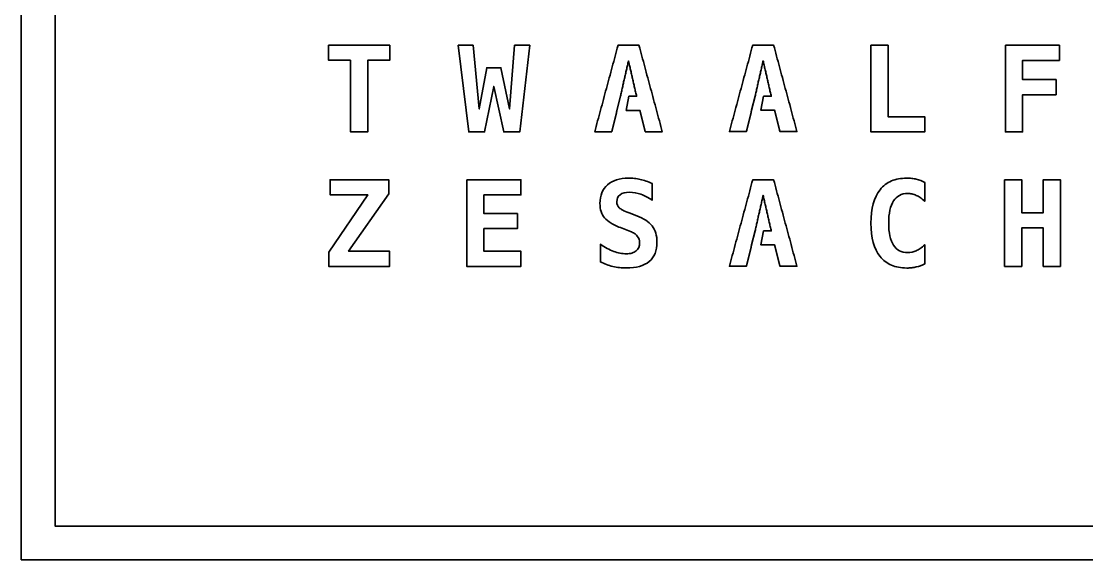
# Model space of a CAD drawing. Header units: inches. Extents: x 0 to 900, y -600 to 85.
# Drawn here: x 0 to 158, y -600 to -520.1 of the extents above; entities that cross this region are included whole.
import ezdxf

# ---------------------------------------------------------------- set-up
doc = ezdxf.new("R2010")
doc.units = ezdxf.units.IN
doc.header["$MEASUREMENT"] = 0
doc.layers.add('01_SNIJLIJNEN', color=7, linetype='Continuous')
doc.layers.add('04_WERKBLAD', color=7, linetype='Continuous')

msp = doc.modelspace()

# ---------------------------------------------------------------- linework, layer by layer
at = {"layer": '01_SNIJLIJNEN', "color": 7, "lineweight": 35, "true_color": 0xffffff}
msp.add_lwpolyline([(895, -595), (5, -595), (5, -5), (895, -5), (895, -595)], dxfattribs=at)
at = {"layer": '01_SNIJLIJNEN', "color": 5, "lineweight": 35, "true_color": 0x0000ff}
for points in [[(895, -595), (5, -595), (5, -5), (895, -5), (895, -595)], [(48.84, -525.85), (45.57, -525.85), (45.57, -523.63), (54.64, -523.63), (54.64, -525.85), (51.38, -525.85), (51.38, -536.49), (48.84, -536.49), (48.84, -525.85)], [(64.77, -523.63), (66.99, -523.63), (67.91, -533.07), (69.02, -526.96), (71.13, -526.96), (72.42, -533.07), (73.15, -523.63), (75.39, -523.63), (73.91, -536.49), (71.54, -536.49), (70.07, -529.73), (68.7, -536.49), (66.35, -536.49), (64.77, -523.63)], [(90.12, -531.21), (90.2, -531.21), (90.27, -531.21), (90.35, -531.21), (90.42, -531.21), (90.5, -531.21), (90.57, -531.21), (90.65, -531.21), (90.72, -531.21), (90.8, -531.21), (90.87, -531.21), (90.95, -531.21), (91.02, -531.21), (91.1, -531.21), (91.17, -531.21), (91.25, -531.21), (91.21, -531.05), (91.17, -530.88), (91.13, -530.72), (91.1, -530.56), (91.06, -530.39), (91.02, -530.23), (90.98, -530.06), (90.95, -529.9), (90.91, -529.74), (90.87, -529.57), (90.83, -529.41), (90.8, -529.24), (90.76, -529.08), (90.72, -528.92), (90.68, -528.75), (90.64, -528.59), (90.61, -528.42), (90.57, -528.26), (90.53, -528.1), (90.49, -527.93), (90.46, -527.77), (90.42, -527.6), (90.38, -527.44), (90.34, -527.28), (90.31, -527.11), (90.27, -526.95), (90.23, -526.78), (90.19, -526.62), (90.16, -526.46), (90.12, -526.29), (90.08, -526.13), (90.04, -525.96), (90.01, -526.13), (89.97, -526.29), (89.93, -526.46), (89.89, -526.62), (89.86, -526.78), (89.82, -526.95), (89.78, -527.11), (89.74, -527.28), (89.71, -527.44), (89.67, -527.6), (89.63, -527.77), (89.6, -527.93), (89.56, -528.1), (89.52, -528.26), (89.48, -528.42), (89.45, -528.59), (89.41, -528.75), (89.37, -528.92), (89.33, -529.08), (89.3, -529.24), (89.26, -529.41), (89.22, -529.57), (89.19, -529.74), (89.15, -529.9), (89.11, -530.06), (89.07, -530.23), (89.04, -530.39), (89, -530.56), (88.96, -530.72), (88.92, -530.88), (88.89, -531.05), (88.85, -531.21), (88.34, -533.3), (88.32, -533.4), (88.29, -533.5), (88.27, -533.6), (88.25, -533.7), (88.22, -533.8), (88.2, -533.89), (88.17, -533.99), (88.15, -534.09), (88.12, -534.19), (88.1, -534.29), (88.08, -534.39), (88.05, -534.49), (88.03, -534.59), (88, -534.69), (87.98, -534.79), (87.96, -534.89), (87.93, -534.98), (87.91, -535.08), (87.88, -535.18), (87.86, -535.28), (87.83, -535.38), (87.81, -535.48), (87.79, -535.58), (87.76, -535.68), (87.74, -535.78), (87.71, -535.88), (87.69, -535.98), (87.67, -536.07), (87.64, -536.17), (87.62, -536.27), (87.59, -536.37), (87.57, -536.47), (87.49, -536.47), (87.41, -536.47), (87.33, -536.47), (87.25, -536.47), (87.17, -536.47), (87.09, -536.47), (87.01, -536.47), (86.94, -536.47), (86.86, -536.47), (86.78, -536.47), (86.7, -536.47), (86.62, -536.47), (86.54, -536.47), (86.46, -536.47), (86.38, -536.47), (86.3, -536.47), (86.22, -536.47), (86.14, -536.47), (86.06, -536.47), (85.99, -536.47), (85.91, -536.47), (85.83, -536.47), (85.75, -536.47), (85.67, -536.47), (85.59, -536.47), (85.51, -536.47), (85.43, -536.47), (85.35, -536.47), (85.27, -536.47), (85.19, -536.47), (85.11, -536.47), (85.03, -536.47), (85.14, -536.07), (85.25, -535.67), (85.36, -535.27), (85.47, -534.87), (85.58, -534.47), (85.68, -534.07), (85.79, -533.66), (85.9, -533.26), (86.01, -532.86), (86.12, -532.46), (86.22, -532.06), (86.33, -531.66), (86.44, -531.26), (86.55, -530.86), (86.66, -530.46), (86.77, -530.06), (86.87, -529.66), (86.98, -529.26), (87.09, -528.85), (87.2, -528.45), (87.31, -528.05), (87.41, -527.65), (87.52, -527.25), (87.63, -526.85), (87.74, -526.45), (87.85, -526.05), (87.96, -525.65), (88.06, -525.25), (88.17, -524.85), (88.28, -524.45), (88.39, -524.04), (88.5, -523.64), (88.59, -523.64), (88.69, -523.64), (88.79, -523.64), (88.88, -523.64), (88.98, -523.64), (89.08, -523.64), (89.18, -523.64), (89.27, -523.64), (89.37, -523.64), (89.47, -523.64), (89.56, -523.64), (89.66, -523.64), (89.76, -523.64), (89.85, -523.64), (89.95, -523.64), (90.05, -523.64), (90.14, -523.64), (90.24, -523.64), (90.34, -523.64), (90.44, -523.64), (90.53, -523.64), (90.63, -523.64), (90.73, -523.64), (90.82, -523.64), (90.92, -523.64), (91.02, -523.64), (91.11, -523.64), (91.21, -523.64), (91.31, -523.64), (91.4, -523.64), (91.5, -523.64), (91.6, -523.64), (91.71, -524.04), (91.81, -524.45), (91.92, -524.85), (92.03, -525.25), (92.14, -525.65), (92.25, -526.05), (92.36, -526.45), (92.46, -526.85), (92.57, -527.25), (92.68, -527.65), (92.79, -528.05), (92.9, -528.45), (93, -528.85), (93.11, -529.26), (93.22, -529.66), (93.33, -530.06), (93.44, -530.46), (93.55, -530.86), (93.65, -531.26), (93.76, -531.66), (93.87, -532.06), (93.98, -532.46), (94.09, -532.86), (94.2, -533.26), (94.3, -533.66), (94.41, -534.07), (94.52, -534.47), (94.63, -534.87), (94.74, -535.27), (94.84, -535.67), (94.95, -536.07), (95.06, -536.47), (94.98, -536.47), (94.9, -536.47), (94.82, -536.47), (94.74, -536.47), (94.66, -536.47), (94.59, -536.47), (94.51, -536.47), (94.43, -536.47), (94.35, -536.47), (94.27, -536.47), (94.19, -536.47), (94.11, -536.47), (94.03, -536.47), (93.95, -536.47), (93.87, -536.47), (93.79, -536.47), (93.71, -536.47), (93.63, -536.47), (93.56, -536.47), (93.48, -536.47), (93.4, -536.47), (93.32, -536.47), (93.24, -536.47), (93.16, -536.47), (93.08, -536.47), (93, -536.47), (92.92, -536.47), (92.84, -536.47), (92.76, -536.47), (92.68, -536.47), (92.61, -536.47), (92.53, -536.47), (92.5, -536.37), (92.48, -536.27), (92.45, -536.17), (92.43, -536.07), (92.4, -535.98), (92.38, -535.88), (92.35, -535.78), (92.33, -535.68), (92.3, -535.58), (92.28, -535.48), (92.25, -535.38), (92.23, -535.28), (92.21, -535.18), (92.18, -535.08), (92.16, -534.98), (92.13, -534.89), (92.11, -534.79), (92.08, -534.69), (92.06, -534.59), (92.03, -534.49), (92.01, -534.39), (91.98, -534.29), (91.96, -534.19), (91.93, -534.09), (91.91, -533.99), (91.88, -533.89), (91.86, -533.8), (91.83, -533.7), (91.81, -533.6), (91.79, -533.5), (91.76, -533.4), (91.74, -533.3), (91.63, -533.3), (91.52, -533.3), (91.42, -533.3), (91.31, -533.3), (91.21, -533.3), (91.1, -533.3), (90.99, -533.3), (90.89, -533.3), (90.78, -533.3), (90.68, -533.3), (90.57, -533.3), (90.46, -533.3), (90.36, -533.3), (90.25, -533.3), (90.15, -533.3), (90.04, -533.3), (89.93, -533.3), (89.83, -533.3), (89.72, -533.3), (90.12, -531.21)], [(110.09, -531.2), (110.17, -531.2), (110.24, -531.2), (110.32, -531.2), (110.39, -531.2), (110.47, -531.2), (110.54, -531.2), (110.62, -531.2), (110.69, -531.2), (110.77, -531.2), (110.84, -531.2), (110.92, -531.2), (110.99, -531.2), (111.07, -531.2), (111.14, -531.2), (111.22, -531.2), (111.18, -531.03), (111.14, -530.87), (111.1, -530.7), (111.07, -530.54), (111.03, -530.38), (110.99, -530.21), (110.95, -530.05), (110.92, -529.88), (110.88, -529.72), (110.84, -529.56), (110.8, -529.39), (110.77, -529.23), (110.73, -529.06), (110.69, -528.9), (110.65, -528.74), (110.62, -528.57), (110.58, -528.41), (110.54, -528.24), (110.5, -528.08), (110.46, -527.92), (110.43, -527.75), (110.39, -527.59), (110.35, -527.42), (110.31, -527.26), (110.28, -527.1), (110.24, -526.93), (110.2, -526.77), (110.16, -526.6), (110.13, -526.44), (110.09, -526.28), (110.05, -526.11), (110.01, -525.95), (109.98, -526.11), (109.94, -526.28), (109.9, -526.44), (109.86, -526.6), (109.83, -526.77), (109.79, -526.93), (109.75, -527.1), (109.72, -527.26), (109.68, -527.42), (109.64, -527.59), (109.6, -527.75), (109.57, -527.92), (109.53, -528.08), (109.49, -528.24), (109.45, -528.41), (109.42, -528.57), (109.38, -528.74), (109.34, -528.9), (109.3, -529.06), (109.27, -529.23), (109.23, -529.39), (109.19, -529.56), (109.16, -529.72), (109.12, -529.88), (109.08, -530.05), (109.04, -530.21), (109.01, -530.38), (108.97, -530.54), (108.93, -530.7), (108.89, -530.87), (108.86, -531.03), (108.82, -531.2), (108.31, -533.28), (108.29, -533.38), (108.26, -533.48), (108.24, -533.58), (108.22, -533.68), (108.19, -533.78), (108.17, -533.88), (108.14, -533.98), (108.12, -534.08), (108.1, -534.18), (108.07, -534.28), (108.05, -534.37), (108.02, -534.47), (108, -534.57), (107.97, -534.67), (107.95, -534.77), (107.93, -534.87), (107.9, -534.97), (107.88, -535.07), (107.85, -535.17), (107.83, -535.27), (107.81, -535.36), (107.78, -535.46), (107.76, -535.56), (107.73, -535.66), (107.71, -535.76), (107.68, -535.86), (107.66, -535.96), (107.64, -536.06), (107.61, -536.16), (107.59, -536.26), (107.56, -536.36), (107.54, -536.45), (107.46, -536.45), (107.38, -536.45), (107.3, -536.45), (107.22, -536.45), (107.14, -536.45), (107.06, -536.45), (106.99, -536.45), (106.91, -536.45), (106.83, -536.45), (106.75, -536.45), (106.67, -536.45), (106.59, -536.45), (106.51, -536.45), (106.43, -536.45), (106.35, -536.45), (106.27, -536.45), (106.19, -536.45), (106.11, -536.45), (106.03, -536.45), (105.96, -536.45), (105.88, -536.45), (105.8, -536.45), (105.72, -536.45), (105.64, -536.45), (105.56, -536.45), (105.48, -536.45), (105.4, -536.45), (105.32, -536.45), (105.24, -536.45), (105.16, -536.45), (105.08, -536.45), (105.01, -536.45), (105.11, -536.05), (105.22, -535.65), (105.33, -535.25), (105.44, -534.85), (105.55, -534.45), (105.65, -534.05), (105.76, -533.65), (105.87, -533.25), (105.98, -532.85), (106.09, -532.45), (106.2, -532.05), (106.3, -531.64), (106.41, -531.24), (106.52, -530.84), (106.63, -530.44), (106.74, -530.04), (106.84, -529.64), (106.95, -529.24), (107.06, -528.84), (107.17, -528.44), (107.28, -528.04), (107.39, -527.64), (107.49, -527.24), (107.6, -526.83), (107.71, -526.43), (107.82, -526.03), (107.93, -525.63), (108.03, -525.23), (108.14, -524.83), (108.25, -524.43), (108.36, -524.03), (108.47, -523.63), (108.56, -523.63), (108.66, -523.63), (108.76, -523.63), (108.86, -523.63), (108.95, -523.63), (109.05, -523.63), (109.15, -523.63), (109.24, -523.63), (109.34, -523.63), (109.44, -523.63), (109.53, -523.63), (109.63, -523.63), (109.73, -523.63), (109.82, -523.63), (109.92, -523.63), (110.02, -523.63), (110.12, -523.63), (110.21, -523.63), (110.31, -523.63), (110.41, -523.63), (110.5, -523.63), (110.6, -523.63), (110.7, -523.63), (110.79, -523.63), (110.89, -523.63), (110.99, -523.63), (111.08, -523.63), (111.18, -523.63), (111.28, -523.63), (111.38, -523.63), (111.47, -523.63), (111.57, -523.63), (111.68, -524.03), (111.79, -524.43), (111.89, -524.83), (112, -525.23), (112.11, -525.63), (112.22, -526.03), (112.33, -526.43), (112.43, -526.83), (112.54, -527.24), (112.65, -527.64), (112.76, -528.04), (112.87, -528.44), (112.98, -528.84), (113.08, -529.24), (113.19, -529.64), (113.3, -530.04), (113.41, -530.44), (113.52, -530.84), (113.62, -531.24), (113.73, -531.64), (113.84, -532.05), (113.95, -532.45), (114.06, -532.85), (114.17, -533.25), (114.27, -533.65), (114.38, -534.05), (114.49, -534.45), (114.6, -534.85), (114.71, -535.25), (114.81, -535.65), (114.92, -536.05), (115.03, -536.45), (114.95, -536.45), (114.87, -536.45), (114.79, -536.45), (114.71, -536.45), (114.64, -536.45), (114.56, -536.45), (114.48, -536.45), (114.4, -536.45), (114.32, -536.45), (114.24, -536.45), (114.16, -536.45), (114.08, -536.45), (114, -536.45), (113.92, -536.45), (113.84, -536.45), (113.76, -536.45), (113.68, -536.45), (113.61, -536.45), (113.53, -536.45), (113.45, -536.45), (113.37, -536.45), (113.29, -536.45), (113.21, -536.45), (113.13, -536.45), (113.05, -536.45), (112.97, -536.45), (112.89, -536.45), (112.81, -536.45), (112.73, -536.45), (112.66, -536.45), (112.58, -536.45), (112.5, -536.45), (112.47, -536.36), (112.45, -536.26), (112.42, -536.16), (112.4, -536.06), (112.37, -535.96), (112.35, -535.86), (112.32, -535.76), (112.3, -535.66), (112.27, -535.56), (112.25, -535.46), (112.23, -535.36), (112.2, -535.27), (112.18, -535.17), (112.15, -535.07), (112.13, -534.97), (112.1, -534.87), (112.08, -534.77), (112.05, -534.67), (112.03, -534.57), (112, -534.47), (111.98, -534.37), (111.95, -534.28), (111.93, -534.18), (111.9, -534.08), (111.88, -533.98), (111.85, -533.88), (111.83, -533.78), (111.81, -533.68), (111.78, -533.58), (111.76, -533.48), (111.73, -533.38), (111.71, -533.28), (111.6, -533.28), (111.49, -533.28), (111.39, -533.28), (111.28, -533.28), (111.18, -533.28), (111.07, -533.28), (110.96, -533.28), (110.86, -533.28), (110.75, -533.28), (110.65, -533.28), (110.54, -533.28), (110.43, -533.28), (110.33, -533.28), (110.22, -533.28), (110.12, -533.28), (110.01, -533.28), (109.9, -533.28), (109.8, -533.28), (109.69, -533.28), (110.09, -531.2)], [(126, -523.63), (128.54, -523.63), (128.54, -534.25), (133.98, -534.25), (133.98, -536.49), (126, -536.49), (126, -523.63)], [(145.95, -523.63), (153.96, -523.63), (153.96, -525.87), (148.5, -525.87), (148.5, -528.73), (153.47, -528.73), (153.47, -530.97), (148.5, -530.97), (148.5, -536.49), (145.95, -536.49), (145.95, -523.63)], [(45.6, -554.35), (51.38, -545.83), (45.79, -545.83), (45.79, -543.59), (54.49, -543.59), (54.49, -545.69), (48.53, -554.21), (54.61, -554.21), (54.61, -556.45), (45.6, -556.45), (45.6, -554.35)], [(66.07, -543.6), (74.08, -543.6), (74.08, -545.84), (68.61, -545.84), (68.61, -548.61), (73.57, -548.61), (73.57, -550.85), (68.61, -550.85), (68.61, -554.22), (74.08, -554.22), (74.08, -556.46), (66.07, -556.46), (66.07, -543.6)], [(110.09, -551.18), (110.17, -551.18), (110.24, -551.18), (110.32, -551.18), (110.39, -551.18), (110.47, -551.18), (110.54, -551.18), (110.62, -551.18), (110.69, -551.18), (110.77, -551.18), (110.84, -551.18), (110.92, -551.18), (110.99, -551.18), (111.07, -551.18), (111.14, -551.18), (111.22, -551.18), (111.18, -551.02), (111.14, -550.86), (111.1, -550.69), (111.07, -550.53), (111.03, -550.36), (110.99, -550.2), (110.95, -550.04), (110.92, -549.87), (110.88, -549.71), (110.84, -549.54), (110.8, -549.38), (110.77, -549.21), (110.73, -549.05), (110.69, -548.89), (110.65, -548.72), (110.62, -548.56), (110.58, -548.39), (110.54, -548.23), (110.5, -548.07), (110.46, -547.9), (110.43, -547.74), (110.39, -547.57), (110.35, -547.41), (110.31, -547.25), (110.28, -547.08), (110.24, -546.92), (110.2, -546.75), (110.16, -546.59), (110.13, -546.43), (110.09, -546.26), (110.05, -546.1), (110.01, -545.93), (109.98, -546.1), (109.94, -546.26), (109.9, -546.43), (109.86, -546.59), (109.83, -546.75), (109.79, -546.92), (109.75, -547.08), (109.72, -547.25), (109.68, -547.41), (109.64, -547.57), (109.6, -547.74), (109.57, -547.9), (109.53, -548.07), (109.49, -548.23), (109.45, -548.39), (109.42, -548.56), (109.38, -548.72), (109.34, -548.89), (109.3, -549.05), (109.27, -549.21), (109.23, -549.38), (109.19, -549.54), (109.16, -549.71), (109.12, -549.87), (109.08, -550.04), (109.04, -550.2), (109.01, -550.36), (108.97, -550.53), (108.93, -550.69), (108.89, -550.86), (108.86, -551.02), (108.82, -551.18), (108.31, -553.27), (108.29, -553.37), (108.26, -553.47), (108.24, -553.57), (108.22, -553.67), (108.19, -553.77), (108.17, -553.87), (108.14, -553.96), (108.12, -554.06), (108.1, -554.16), (108.07, -554.26), (108.05, -554.36), (108.02, -554.46), (108, -554.56), (107.97, -554.66), (107.95, -554.76), (107.93, -554.86), (107.9, -554.96), (107.88, -555.05), (107.85, -555.15), (107.83, -555.25), (107.81, -555.35), (107.78, -555.45), (107.76, -555.55), (107.73, -555.65), (107.71, -555.75), (107.68, -555.85), (107.66, -555.95), (107.64, -556.04), (107.61, -556.14), (107.59, -556.24), (107.56, -556.34), (107.54, -556.44), (107.46, -556.44), (107.38, -556.44), (107.3, -556.44), (107.22, -556.44), (107.14, -556.44), (107.06, -556.44), (106.99, -556.44), (106.91, -556.44), (106.83, -556.44), (106.75, -556.44), (106.67, -556.44), (106.59, -556.44), (106.51, -556.44), (106.43, -556.44), (106.35, -556.44), (106.27, -556.44), (106.19, -556.44), (106.11, -556.44), (106.03, -556.44), (105.96, -556.44), (105.88, -556.44), (105.8, -556.44), (105.72, -556.44), (105.64, -556.44), (105.56, -556.44), (105.48, -556.44), (105.4, -556.44), (105.32, -556.44), (105.24, -556.44), (105.16, -556.44), (105.08, -556.44), (105.01, -556.44), (105.11, -556.04), (105.22, -555.64), (105.33, -555.24), (105.44, -554.84), (105.55, -554.44), (105.65, -554.04), (105.76, -553.64), (105.87, -553.23), (105.98, -552.83), (106.09, -552.43), (106.2, -552.03), (106.3, -551.63), (106.41, -551.23), (106.52, -550.83), (106.63, -550.43), (106.74, -550.03), (106.84, -549.63), (106.95, -549.23), (107.06, -548.83), (107.17, -548.42), (107.28, -548.02), (107.39, -547.62), (107.49, -547.22), (107.6, -546.82), (107.71, -546.42), (107.82, -546.02), (107.93, -545.62), (108.03, -545.22), (108.14, -544.82), (108.25, -544.42), (108.36, -544.02), (108.47, -543.61), (108.56, -543.61), (108.66, -543.61), (108.76, -543.61), (108.86, -543.61), (108.95, -543.61), (109.05, -543.61), (109.15, -543.61), (109.24, -543.61), (109.34, -543.61), (109.44, -543.61), (109.53, -543.61), (109.63, -543.61), (109.73, -543.61), (109.82, -543.61), (109.92, -543.61), (110.02, -543.61), (110.12, -543.61), (110.21, -543.61), (110.31, -543.61), (110.41, -543.61), (110.5, -543.61), (110.6, -543.61), (110.7, -543.61), (110.79, -543.61), (110.89, -543.61), (110.99, -543.61), (111.08, -543.61), (111.18, -543.61), (111.28, -543.61), (111.38, -543.61), (111.47, -543.61), (111.57, -543.61), (111.68, -544.02), (111.79, -544.42), (111.89, -544.82), (112, -545.22), (112.11, -545.62), (112.22, -546.02), (112.33, -546.42), (112.43, -546.82), (112.54, -547.22), (112.65, -547.62), (112.76, -548.02), (112.87, -548.42), (112.98, -548.83), (113.08, -549.23), (113.19, -549.63), (113.3, -550.03), (113.41, -550.43), (113.52, -550.83), (113.62, -551.23), (113.73, -551.63), (113.84, -552.03), (113.95, -552.43), (114.06, -552.83), (114.17, -553.23), (114.27, -553.64), (114.38, -554.04), (114.49, -554.44), (114.6, -554.84), (114.71, -555.24), (114.81, -555.64), (114.92, -556.04), (115.03, -556.44), (114.95, -556.44), (114.87, -556.44), (114.79, -556.44), (114.71, -556.44), (114.64, -556.44), (114.56, -556.44), (114.48, -556.44), (114.4, -556.44), (114.32, -556.44), (114.24, -556.44), (114.16, -556.44), (114.08, -556.44), (114, -556.44), (113.92, -556.44), (113.84, -556.44), (113.76, -556.44), (113.68, -556.44), (113.61, -556.44), (113.53, -556.44), (113.45, -556.44), (113.37, -556.44), (113.29, -556.44), (113.21, -556.44), (113.13, -556.44), (113.05, -556.44), (112.97, -556.44), (112.89, -556.44), (112.81, -556.44), (112.73, -556.44), (112.66, -556.44), (112.58, -556.44), (112.5, -556.44), (112.47, -556.34), (112.45, -556.24), (112.42, -556.14), (112.4, -556.04), (112.37, -555.95), (112.35, -555.85), (112.32, -555.75), (112.3, -555.65), (112.27, -555.55), (112.25, -555.45), (112.23, -555.35), (112.2, -555.25), (112.18, -555.15), (112.15, -555.05), (112.13, -554.96), (112.1, -554.86), (112.08, -554.76), (112.05, -554.66), (112.03, -554.56), (112, -554.46), (111.98, -554.36), (111.95, -554.26), (111.93, -554.16), (111.9, -554.06), (111.88, -553.96), (111.85, -553.87), (111.83, -553.77), (111.81, -553.67), (111.78, -553.57), (111.76, -553.47), (111.73, -553.37), (111.71, -553.27), (111.6, -553.27), (111.49, -553.27), (111.39, -553.27), (111.28, -553.27), (111.18, -553.27), (111.07, -553.27), (110.96, -553.27), (110.86, -553.27), (110.75, -553.27), (110.65, -553.27), (110.54, -553.27), (110.43, -553.27), (110.33, -553.27), (110.22, -553.27), (110.12, -553.27), (110.01, -553.27), (109.9, -553.27), (109.8, -553.27), (109.69, -553.27), (110.09, -551.18)], [(145.83, -543.6), (148.37, -543.6), (148.37, -548.5), (151.55, -548.5), (151.55, -543.6), (154.09, -543.6), (154.09, -556.46), (151.55, -556.46), (151.55, -550.74), (148.37, -550.74), (148.37, -556.46), (145.83, -556.46), (145.83, -543.6)]]:
    msp.add_lwpolyline(points, dxfattribs=at)
for points, knots in [([(89.72, -556.69), (89.38, -556.69), (89.04, -556.67), (88.72, -556.64), (88.39, -556.6), (88.06, -556.55), (87.74, -556.47), (87.08, -556.31), (86.46, -556.08), (85.87, -555.79), (85.87, -555.79), (85.87, -553.16), (85.87, -553.16), (86.23, -553.41), (86.57, -553.62), (86.88, -553.8), (87.2, -553.97), (87.52, -554.11), (87.85, -554.24), (88.48, -554.47), (89.1, -554.59), (89.71, -554.59), (90.03, -554.59), (90.32, -554.55), (90.56, -554.48), (90.8, -554.41), (91.01, -554.3), (91.18, -554.16), (91.52, -553.88), (91.7, -553.48), (91.7, -552.97), (91.7, -552.58), (91.58, -552.24), (91.35, -551.95), (91.23, -551.8), (91.09, -551.67), (90.92, -551.56), (90.75, -551.45), (90.56, -551.35), (90.35, -551.27), (90.35, -551.27), (89.1, -550.8), (89.1, -550.8), (88.44, -550.55), (87.9, -550.29), (87.48, -550.04), (87.05, -549.78), (86.73, -549.52), (86.5, -549.26), (86.05, -548.73), (85.82, -548.01), (85.82, -547.1), (85.82, -545.92), (86.2, -545.01), (86.94, -544.35), (87.69, -543.68), (88.72, -543.35), (90.01, -543.35), (90.32, -543.35), (90.63, -543.37), (90.93, -543.4), (91.23, -543.43), (91.52, -543.48), (91.79, -543.55), (92.06, -543.61), (92.35, -543.69), (92.65, -543.79), (92.95, -543.89), (93.25, -544.01), (93.55, -544.15), (93.55, -544.15), (93.55, -546.63), (93.55, -546.63), (93.01, -546.25), (92.45, -545.95), (91.89, -545.75), (91.32, -545.55), (90.76, -545.45), (90.21, -545.45), (89.59, -545.45), (89.12, -545.57), (88.8, -545.82), (88.48, -546.07), (88.31, -546.42), (88.31, -546.87), (88.31, -547.23), (88.43, -547.53), (88.67, -547.76), (88.79, -547.87), (88.96, -547.99), (89.19, -548.11), (89.41, -548.23), (89.74, -548.37), (90.16, -548.53), (90.16, -548.53), (91.26, -548.95), (91.26, -548.95), (92.3, -549.34), (93.06, -549.84), (93.54, -550.45), (94.03, -551.07), (94.27, -551.88), (94.27, -552.87), (94.27, -554.13), (93.89, -555.09), (93.12, -555.73), (92.34, -556.37), (91.21, -556.69), (89.72, -556.69)], [0, 0, 0, 0, 1, 1, 1, 2, 2, 2, 3, 3, 3, 4, 4, 4, 5, 5, 5, 6, 6, 6, 7, 7, 7, 8, 8, 8, 9, 9, 9, 10, 10, 10, 11, 11, 11, 12, 12, 12, 13, 13, 13, 14, 14, 14, 15, 15, 15, 16, 16, 16, 17, 17, 17, 18, 18, 18, 19, 19, 19, 20, 20, 20, 21, 21, 21, 22, 22, 22, 23, 23, 23, 24, 24, 24, 25, 25, 25, 26, 26, 26, 27, 27, 27, 28, 28, 28, 29, 29, 29, 30, 30, 30, 31, 31, 31, 32, 32, 32, 33, 33, 33, 34, 34, 34, 35, 35, 35, 36, 36, 36, 36]), ([(131.31, -556.7), (130.46, -556.7), (129.7, -556.56), (129.04, -556.27), (128.38, -555.99), (127.82, -555.56), (127.36, -554.98), (126.44, -553.84), (125.99, -552.19), (125.99, -550.03), (125.99, -547.87), (126.44, -546.22), (127.36, -545.07), (127.82, -544.5), (128.38, -544.07), (129.04, -543.78), (129.7, -543.5), (130.46, -543.36), (131.31, -543.36), (131.57, -543.36), (131.81, -543.37), (132.05, -543.4), (132.28, -543.42), (132.51, -543.46), (132.73, -543.51), (133.19, -543.62), (133.6, -543.77), (133.99, -543.98), (133.99, -543.98), (133.99, -546.8), (133.99, -546.8), (133.73, -546.56), (133.5, -546.37), (133.3, -546.24), (133.09, -546.1), (132.9, -546), (132.71, -545.92), (132.5, -545.82), (132.28, -545.75), (132.07, -545.7), (131.86, -545.66), (131.65, -545.64), (131.44, -545.64), (130.52, -545.64), (129.82, -546.01), (129.35, -546.74), (128.87, -547.49), (128.63, -548.59), (128.63, -550.03), (128.63, -551.48), (128.87, -552.57), (129.35, -553.31), (129.82, -554.05), (130.52, -554.42), (131.44, -554.42), (131.88, -554.42), (132.31, -554.32), (132.72, -554.13), (132.92, -554.04), (133.12, -553.93), (133.32, -553.79), (133.52, -553.66), (133.74, -553.48), (133.99, -553.25), (133.99, -553.25), (133.99, -556.08), (133.99, -556.08), (133.58, -556.29), (133.16, -556.44), (132.72, -556.54), (132.5, -556.6), (132.28, -556.63), (132.05, -556.66), (131.81, -556.69), (131.57, -556.7), (131.31, -556.7)], [0, 0, 0, 0, 1, 1, 1, 2, 2, 2, 3, 3, 3, 4, 4, 4, 5, 5, 5, 6, 6, 6, 7, 7, 7, 8, 8, 8, 9, 9, 9, 10, 10, 10, 11, 11, 11, 12, 12, 12, 13, 13, 13, 14, 14, 14, 15, 15, 15, 16, 16, 16, 17, 17, 17, 18, 18, 18, 19, 19, 19, 20, 20, 20, 21, 21, 21, 22, 22, 22, 23, 23, 23, 24, 24, 24, 25, 25, 25, 25])]:
    msp.add_open_spline(points, degree=3, knots=knots, dxfattribs=at)
at = {"layer": '04_WERKBLAD', "color": 2, "lineweight": 35, "true_color": 0xffff00}
msp.add_lwpolyline([(0, 0), (900, 0), (900, -600), (0, -600), (0, 0)], dxfattribs=at)

doc.saveas('drawing.dxf')
